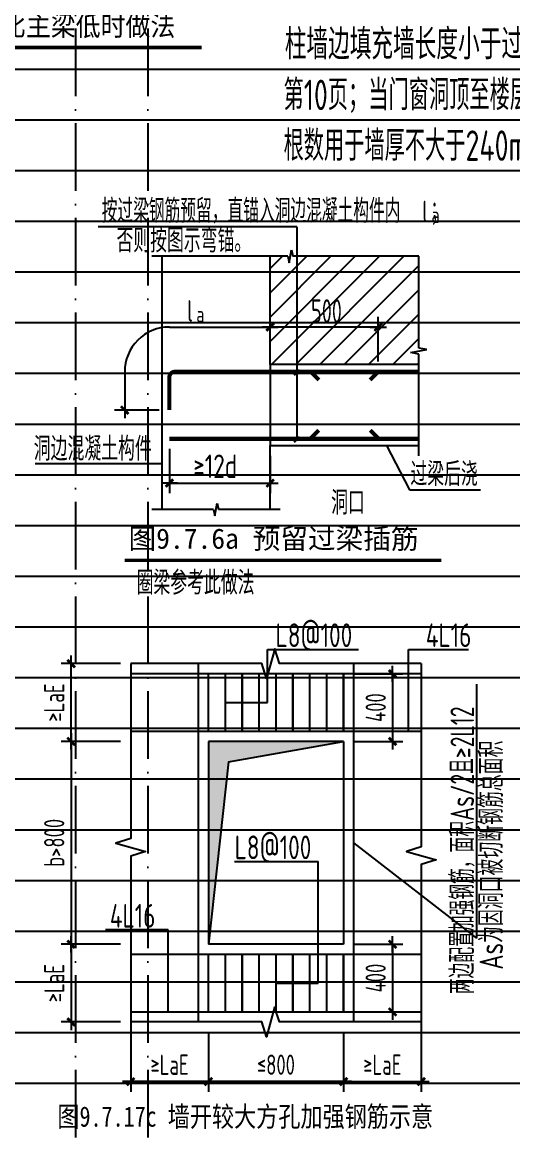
# Model space of a CAD drawing. Extents: x -668857 to 154266, y -275694 to 291306.
# Drawn here: x -532463 to -525200, y 176078 to 192476 of the extents above; entities that cross this region are included whole.
import ezdxf

# ---------------------------------------------------------------- set-up
doc = ezdxf.new("R2010")
doc.units = 0
doc.header["$LTSCALE"] = 1000
doc.linetypes.add('D1', pattern=[14, 10, -2, 0, -2])
doc.linetypes.add('H3普通虚线', pattern=[4.2, 3, -1.2])
doc.layers.get('0').update_dxf_attribs({"linetype": 'CONTINUOUS'})
doc.layers.get('DEFPOINTS').update_dxf_attribs({"linetype": 'CONTINUOUS'})
doc.layers.add('S-1-TEXT', color=7, linetype='CONTINUOUS', lineweight=18)
for name, color, linetype in [('S-DETL-DIM', 151, 'CONTINUOUS'), ('S-DETL-HATCH', 253, 'CONTINUOUS'), ('S-DETL-LINE1', 2, 'CONTINUOUS'), ('S-DETL-LINE2', 2, 'H3普通虚线'), ('S-DETL-RBAR', 1, 'CONTINUOUS'), ('S-DETL-TEXT', 7, 'CONTINUOUS')]:
    doc.layers.add(name, color=color, linetype=linetype)
doc.styles.add('TS', font='tssdeng.shx', dxfattribs={"width": 0.7, "bigfont": 'tssdchn.shx'})
doc.styles.add('华文行楷', font='tssdeng.shx', dxfattribs={"width": 0.75, "height": 350, "bigfont": 'hztxt.shx'})
doc.styles.add('黑体', font='simhei.ttf')
doc.dimstyles.new('DIM25', dxfattribs={"dimtxt": 300, "dimasz": 0.8, "dimexe": 150, "dimexo": 150, "dimgap": 100, "dimtad": 1, "dimdec": 0, "dimlfac": 0.25, "dimrnd": 1, "dimzin": 0, "dimdsep": 46, "dimtxsty": 'TS', "dimblk": '_DIMX', "dimcen": 0, "dimclrd": 256, "dimclre": 256, "dimclrt": 43, "dimadec": 1, "dimazin": 0, "dimtfac": 1, "dimtdec": 0, "dimtix": 1, "dimtmove": 2, "dimatfit": 3, "dimldrblk": 'ARCHTICK', "dimfxl": 0, "dimtolj": 1, "dimtzin": 1, "dimarcsym": 0})

# ---------------------------------------------------------------- blocks, each defined once
blk = doc.blocks.new('_DIMX')
blk.add_line((-150, 0), (150, 0))
at = {"const_width": 50}
blk.add_lwpolyline([(-70, -70), (70, 70)], dxfattribs=at)
blk = doc.blocks.new('*D1180')
at = {"layer": 'DEFPOINTS', "color": 0}
for p in [(-529706.125754434, 177687.6607227428), (-527706.125754434, 177687.6607227433), (-529706.125754434, 176806.0698442669)]:
    blk.add_point(p, dxfattribs=at)
at = {"layer": 'S-DETL-DIM', "lineweight": -2}
for p, q in [((-529706.125754434, 177537.6607227428), (-529706.125754434, 176656.0698442669)), ((-527706.125754434, 177537.6607227433), (-527706.125754434, 176656.0698442669)), ((-527706.9257544341, 176806.0698442669), (-529705.325754434, 176806.0698442669))]:
    blk.add_line(p, q, dxfattribs=at)
at = {"layer": 'S-DETL-DIM', "lineweight": -2, "xscale": 0.8, "yscale": 0.8, "zscale": 0.8, "rotation": 180}
blk.add_blockref('_DIMX', (-529706.125754434, 176806.0698442669), dxfattribs=at)
at = {"layer": 'S-DETL-DIM', "lineweight": -2, "xscale": 0.8, "yscale": 0.8, "zscale": 0.8}
blk.add_blockref('_DIMX', (-527706.125754434, 176806.0698442669), dxfattribs=at)
at = {"layer": 'S-DETL-DIM', "color": 43, "insert": (-528706.125754434, 177056.0698442669), "char_height": 300, "attachment_point": 5, "style": 'TS'}
blk.add_mtext('\\A1;≤800', dxfattribs=at)
blk = doc.blocks.new('_ArchTick')
at = {"color": 0, "linetype": 'ByBlock', "const_width": 0.15}
blk.add_lwpolyline([(-0.5, -0.5), (0.5, 0.5)], dxfattribs=at)
blk = doc.blocks.new('*D1181')
at = {"layer": 'DEFPOINTS', "color": 0}
for p in [(-530856.125754434, 177687.6607227419), (-529706.125754434, 177687.6607227428), (-530856.125754434, 176806.0698442664)]:
    blk.add_point(p, dxfattribs=at)
at = {"layer": 'S-DETL-DIM', "lineweight": -2}
for p, q in [((-530856.125754434, 177537.6607227419), (-530856.125754434, 176656.0698442664)), ((-529706.125754434, 177537.6607227428), (-529706.125754434, 176656.0698442664)), ((-529706.9257544341, 176806.0698442664), (-530855.325754434, 176806.0698442664))]:
    blk.add_line(p, q, dxfattribs=at)
at = {"layer": 'S-DETL-DIM', "lineweight": -2, "xscale": 0.8, "yscale": 0.8, "zscale": 0.8, "rotation": 180}
blk.add_blockref('_DIMX', (-530856.125754434, 176806.0698442664), dxfattribs=at)
at = {"layer": 'S-DETL-DIM', "lineweight": -2, "xscale": 0.8, "yscale": 0.8, "zscale": 0.8}
blk.add_blockref('_DIMX', (-529706.125754434, 176806.0698442664), dxfattribs=at)
at = {"layer": 'S-DETL-DIM', "color": 43, "insert": (-530281.125754434, 177056.0698442664), "char_height": 300, "attachment_point": 5, "style": 'TS'}
blk.add_mtext('\\A1;≥LaE', dxfattribs=at)
blk = doc.blocks.new('*D1182')
at = {"layer": 'DEFPOINTS', "color": 0}
for p in [(-527706.125754434, 177687.6607227428), (-526556.125754434, 177687.6607227419), (-526556.125754434, 176806.0698442664)]:
    blk.add_point(p, dxfattribs=at)
at = {"layer": 'S-DETL-DIM', "lineweight": -2}
for p, q in [((-527706.125754434, 177537.6607227428), (-527706.125754434, 176656.0698442664)), ((-526556.125754434, 177537.6607227419), (-526556.125754434, 176656.0698442664)), ((-527705.325754434, 176806.0698442664), (-526556.9257544341, 176806.0698442664))]:
    blk.add_line(p, q, dxfattribs=at)
at = {"layer": 'S-DETL-DIM', "lineweight": -2, "xscale": 0.8, "yscale": 0.8, "zscale": 0.8, "rotation": 180}
blk.add_blockref('_DIMX', (-527706.125754434, 176806.0698442664), dxfattribs=at)
at = {"layer": 'S-DETL-DIM', "lineweight": -2, "xscale": 0.8, "yscale": 0.8, "zscale": 0.8}
blk.add_blockref('_DIMX', (-526556.125754434, 176806.0698442664), dxfattribs=at)
at = {"layer": 'S-DETL-DIM', "color": 43, "insert": (-527131.125754434, 177056.0698442664), "char_height": 300, "attachment_point": 5, "style": 'TS'}
blk.add_mtext('\\A1;≥LaE', dxfattribs=at)
blk = doc.blocks.new('*D1183')
at = {"layer": 'DEFPOINTS', "color": 0}
for p in [(-530856.125754434, 178837.6607227433), (-531737.7166329095, 177687.6607227442), (-530856.125754434, 177687.6607227442)]:
    blk.add_point(p, dxfattribs=at)
at = {"layer": 'S-DETL-DIM', "lineweight": -2}
for p, q in [((-531006.125754434, 178837.6607227433), (-531887.7166329095, 178837.6607227433)), ((-531737.7166329095, 178836.8607227433), (-531737.7166329095, 177688.4607227442)), ((-531006.125754434, 177687.6607227442), (-531887.7166329095, 177687.6607227442))]:
    blk.add_line(p, q, dxfattribs=at)
at = {"layer": 'S-DETL-DIM', "lineweight": -2, "xscale": 0.8, "yscale": 0.8, "zscale": 0.8}
for p, rotation in [((-531737.7166329095, 178837.6607227433), 90), ((-531737.7166329095, 177687.6607227442), 270)]:
    blk.add_blockref('_DIMX', p, dxfattribs=dict(at, rotation=rotation))
at = {"layer": 'S-DETL-DIM', "color": 43, "insert": (-531987.7166329095, 178262.6607227436), "char_height": 300, "attachment_point": 5, "rotation": 90, "style": 'TS'}
blk.add_mtext('\\A1;≥LaE', dxfattribs=at)
blk = doc.blocks.new('*D1184')
at = {"layer": 'DEFPOINTS', "color": 0}
for p in [(-531737.7166329095, 182987.6607227423), (-530856.125754434, 182987.6607227423), (-530856.125754434, 181837.6607227433)]:
    blk.add_point(p, dxfattribs=at)
at = {"layer": 'S-DETL-DIM', "lineweight": -2}
for p, q in [((-531006.125754434, 182987.6607227423), (-531887.7166329095, 182987.6607227423)), ((-531737.7166329095, 181838.4607227432), (-531737.7166329095, 182986.8607227423)), ((-531006.125754434, 181837.6607227433), (-531887.7166329095, 181837.6607227433))]:
    blk.add_line(p, q, dxfattribs=at)
at = {"layer": 'S-DETL-DIM', "lineweight": -2, "xscale": 0.8, "yscale": 0.8, "zscale": 0.8}
for p, rotation in [((-531737.7166329095, 182987.6607227423), 90), ((-531737.7166329095, 181837.6607227433), 270)]:
    blk.add_blockref('_DIMX', p, dxfattribs=dict(at, rotation=rotation))
at = {"layer": 'S-DETL-DIM', "color": 43, "insert": (-531987.7166329095, 182412.6607227427), "char_height": 300, "attachment_point": 5, "rotation": 90, "style": 'TS'}
blk.add_mtext('\\A1;≥LaE', dxfattribs=at)
blk = doc.blocks.new('*D1185')
at = {"layer": 'DEFPOINTS', "color": 0}
for p in [(-530856.125754434, 181837.6607227433), (-531737.7166329095, 178837.6607227433), (-530856.125754434, 178837.6607227433)]:
    blk.add_point(p, dxfattribs=at)
at = {"layer": 'S-DETL-DIM', "lineweight": -2}
for p, q in [((-531006.125754434, 181837.6607227433), (-531887.7166329095, 181837.6607227433)), ((-531737.7166329095, 181836.8607227433), (-531737.7166329095, 178838.4607227432)), ((-531006.125754434, 178837.6607227433), (-531887.7166329095, 178837.6607227433))]:
    blk.add_line(p, q, dxfattribs=at)
at = {"layer": 'S-DETL-DIM', "lineweight": -2, "xscale": 0.8, "yscale": 0.8, "zscale": 0.8}
for p, rotation in [((-531737.7166329095, 181837.6607227433), 90), ((-531737.7166329095, 178837.6607227433), 270)]:
    blk.add_blockref('_DIMX', p, dxfattribs=dict(at, rotation=rotation))
at = {"layer": 'S-DETL-DIM', "color": 43, "insert": (-531987.7166329095, 180337.6607227432), "char_height": 300, "attachment_point": 5, "rotation": 90, "style": 'TS'}
blk.add_mtext('\\A1;b>800', dxfattribs=at)
blk = doc.blocks.new('*D1186')
at = {"layer": 'DEFPOINTS', "color": 0}
for p in [(-527706.125754434, 182837.6607227433), (-527706.125754434, 181837.6607227433), (-526979.626731913, 181837.6607227433)]:
    blk.add_point(p, dxfattribs=at)
at = {"layer": 'S-DETL-DIM', "lineweight": -2}
for p, q in [((-527556.125754434, 182837.6607227433), (-526829.626731913, 182837.6607227433)), ((-526979.626731913, 182836.8607227433), (-526979.626731913, 181838.4607227432)), ((-527556.125754434, 181837.6607227433), (-526829.626731913, 181837.6607227433))]:
    blk.add_line(p, q, dxfattribs=at)
at = {"layer": 'S-DETL-DIM', "lineweight": -2, "xscale": 0.8, "yscale": 0.8, "zscale": 0.8}
for p, rotation in [((-526979.626731913, 182837.6607227433), 90), ((-526979.626731913, 181837.6607227433), 270)]:
    blk.add_blockref('_DIMX', p, dxfattribs=dict(at, rotation=rotation))
at = {"layer": 'S-DETL-DIM', "color": 43, "insert": (-527229.626731913, 182337.6607227432), "char_height": 300, "attachment_point": 5, "rotation": 90, "style": 'TS'}
blk.add_mtext('\\A1;400', dxfattribs=at)
blk = doc.blocks.new('*D1187')
at = {"layer": 'DEFPOINTS', "color": 0}
for p in [(-527706.125754434, 178837.6607227433), (-527706.125754434, 177837.6607227433), (-526979.626731913, 177837.6607227433)]:
    blk.add_point(p, dxfattribs=at)
at = {"layer": 'S-DETL-DIM', "lineweight": -2}
for p, q in [((-527556.125754434, 178837.6607227433), (-526829.626731913, 178837.6607227433)), ((-526979.626731913, 178836.8607227433), (-526979.626731913, 177838.4607227432)), ((-527556.125754434, 177837.6607227433), (-526829.626731913, 177837.6607227433))]:
    blk.add_line(p, q, dxfattribs=at)
at = {"layer": 'S-DETL-DIM', "lineweight": -2, "xscale": 0.8, "yscale": 0.8, "zscale": 0.8}
for p, rotation in [((-526979.626731913, 178837.6607227433), 90), ((-526979.626731913, 177837.6607227433), 270)]:
    blk.add_blockref('_DIMX', p, dxfattribs=dict(at, rotation=rotation))
at = {"layer": 'S-DETL-DIM', "color": 43, "insert": (-527229.626731913, 178337.6607227432), "char_height": 300, "attachment_point": 5, "rotation": 90, "style": 'TS'}
blk.add_mtext('\\A1;400', dxfattribs=at)
blk = doc.blocks.new('*D1200')
at = {"layer": 'DEFPOINTS', "color": 0}
for p in [(-530283.7720206551, 186312.7064374266), (-528791.7720205508, 186212.7064374262), (-528791.7720205508, 185658.316041105)]:
    blk.add_point(p, dxfattribs=at)
at = {"layer": 'S-DETL-DIM', "lineweight": -2}
for p, q in [((-530283.7720206551, 186162.7064374266), (-530283.7720206551, 185508.316041105)), ((-528791.7720205508, 186062.7064374262), (-528791.7720205508, 185508.316041105)), ((-530282.972020655, 185658.316041105), (-528792.5720205508, 185658.316041105))]:
    blk.add_line(p, q, dxfattribs=at)
at = {"layer": 'S-DETL-DIM', "lineweight": -2, "xscale": 0.8, "yscale": 0.8, "zscale": 0.8, "rotation": 180}
blk.add_blockref('_DIMX', (-530283.7720206551, 185658.316041105), dxfattribs=at)
at = {"layer": 'S-DETL-DIM', "lineweight": -2, "xscale": 0.8, "yscale": 0.8, "zscale": 0.8}
blk.add_blockref('_DIMX', (-528791.7720205508, 185658.316041105), dxfattribs=at)
blk = doc.blocks.new('*D1201')
at = {"layer": 'DEFPOINTS', "color": 0}
for p in [(-528791.7720209671, 187966.3522481592), (-528791.7720209671, 187412.7064373805), (-527191.7720209671, 187304.7774397191)]:
    blk.add_point(p, dxfattribs=at)
at = {"layer": 'S-DETL-DIM', "lineweight": -2}
for p, q in [((-528791.7720209671, 187562.7064373805), (-528791.7720209671, 188116.3522481592)), ((-527191.7720209671, 187454.7774397191), (-527191.7720209671, 188116.3522481592)), ((-527192.5720209671, 187966.3522481592), (-528790.972020967, 187966.3522481592))]:
    blk.add_line(p, q, dxfattribs=at)
at = {"layer": 'S-DETL-DIM', "lineweight": -2, "xscale": 0.8, "yscale": 0.8, "zscale": 0.8, "rotation": 180}
blk.add_blockref('_DIMX', (-528791.7720209671, 187966.3522481592), dxfattribs=at)
at = {"layer": 'S-DETL-DIM', "lineweight": -2, "xscale": 0.8, "yscale": 0.8, "zscale": 0.8}
blk.add_blockref('_DIMX', (-527191.7720209671, 187966.3522481592), dxfattribs=at)

msp = doc.modelspace()

# ---------------------------------------------------------------- hatches: boundary and pattern name
at = {"layer": 'S-DETL-HATCH'}
h = msp.add_hatch(dxfattribs=at)
h.set_pattern_fill('ANSI31', color=256, scale=80, style=0)
h.set_pattern_definition([(45, (-1733102.363855074, 339102.3061988819), (-179.605122421383, 179.6051224213831), [])])
h.paths.add_polyline_path([(-528397.7720207385, 189012.7064373805), (-528397.7720207385, 187412.7064374951), (-526591.7720207594, 187412.7064380199), (-526591.772020759, 187566.3192373579), (-526708.7313285841, 187591.7279834556), (-526474.8127129333, 187633.6848919275), (-526591.7720207585, 187655.599908282), (-526591.7720207585, 189012.7064373805)])
h.paths.add_polyline_path([(-528791.7720209671, 187412.7064373805), (-528397.7720207385, 187412.7064374951), (-528397.7720207385, 189012.7064373805), (-528457.1827261791, 189012.7064373805), (-528474.854995367, 189107.0224232115), (-528508.689046359, 188918.3904515505), (-528529.1786592122, 189012.7064373805), (-528791.7720209671, 189012.7064373805)])
h.paths.add_polyline_path([(-528256.2597552588, 187983.4019002519), (-527642.4136014128, 187983.4019002519), (-527642.4136014128, 188407.4403617904), (-528256.2597552588, 188407.4403617904)], flags=24)
msp.add_hatch(color=256, dxfattribs=at).paths.add_polyline_path([(-527706.125754434, 181837.6607227433), (-529706.125754434, 181837.6607227433), (-529706.125754434, 178837.6607227474), (-529406.125754434, 181537.6607227433)])

# ---------------------------------------------------------------- linework, layer by layer
at = {"layer": 'DEFPOINTS', "color": 252, "linetype": 'D1', "ltscale": 0.1}
for p, q in [((-531672.7140519199, 221782.2848685551), (-531672.7140519199, 167782.2848685551)), ((-530600.7140519199, 221782.2848685551), (-530600.7140519199, 167782.2848685551))]:
    msp.add_line(p, q, dxfattribs=at)
at = {"layer": 'DEFPOINTS', "color": 252}
for p, q in [((-549944.7140519189, 191782.2848685551), (-476384.7140519192, 191782.2848685551)), ((-549944.7140519189, 191032.2848685551), (-476384.7140519192, 191032.2848685551)), ((-549944.7140519189, 190282.2848685551), (-476384.7140519192, 190282.2848685551)), ((-549944.7140519189, 189532.2848685551), (-476384.7140519193, 189532.2848685551)), ((-549944.7140519189, 188782.2848685551), (-476384.7140519193, 188782.2848685551)), ((-549944.7140519189, 188032.2848685551), (-476384.7140519193, 188032.2848685551)), ((-549944.7140519189, 187282.2848685551), (-476384.7140519193, 187282.2848685551)), ((-549944.7140519189, 186532.2848685551), (-476384.7140519193, 186532.2848685551)), ((-549944.7140519189, 185782.2848685551), (-476384.7140519193, 185782.2848685551)), ((-549944.7140519189, 185032.2848685551), (-476384.7140519193, 185032.2848685551)), ((-549944.7140519189, 184282.2848685551), (-476384.7140519193, 184282.2848685551)), ((-549944.7140519189, 183532.2848685551), (-476384.7140519193, 183532.2848685551)), ((-549944.7140519189, 182782.2848685551), (-476384.7140519193, 182782.2848685551)), ((-549944.7140519189, 182032.2848685551), (-476384.7140519193, 182032.2848685551)), ((-549944.7140519189, 181282.2848685551), (-476384.7140519193, 181282.2848685551)), ((-549944.7140519189, 180532.2848685551), (-476384.7140519193, 180532.2848685551)), ((-549944.7140519189, 179782.2848685551), (-476384.7140519193, 179782.2848685551)), ((-549944.7140519189, 179032.2848685551), (-476384.7140519193, 179032.2848685551)), ((-549944.7140519189, 178282.2848685551), (-476384.7140519193, 178282.2848685551)), ((-549944.7140519189, 177532.2848685551), (-476384.7140519193, 177532.2848685551)), ((-549944.7140519189, 176782.2848685551), (-476384.7140519193, 176782.2848685551))]:
    msp.add_line(p, q, dxfattribs=at)
at = {"layer": 'S-DETL-DIM'}
for p, q in [((-528508.689046359, 188918.39045155), (-528474.854995367, 189107.022423211)), ((-528474.854995367, 189107.022423211), (-528457.1827261791, 189012.7064373815)), ((-528529.1786592122, 189012.7064373805), (-530541.7720209671, 189012.7064373805)), ((-528529.1786592122, 189012.706437381), (-528508.689046359, 188918.39045155)), ((-526591.7720207585, 189012.7064373805), (-528457.1827261791, 189012.7064373805)), ((-526591.7720207585, 187655.599908282), (-526591.7720207585, 189012.7064373805)), ((-528791.7720209671, 187562.7064373805), (-528791.7720209671, 188116.3522481592)), ((-530282.9720207182, 187966.3522481592), (-528792.5720209674, 187966.3522481592)), ((-526708.7313285841, 187591.7279834556), (-526474.8127129333, 187633.6848919275)), ((-526591.772020759, 187566.3192373579), (-526708.7313285841, 187591.7279834556)), ((-526474.8127129333, 187633.6848919275), (-526591.772020759, 187655.599908282)), ((-526591.7720207594, 186062.7064378452), (-526591.772020759, 187566.3192373579)), ((-530944.8901580813, 187303.9774396783), (-530944.8901580813, 186738.5064368281)), ((-530433.7720207184, 186737.7064368282), (-531094.8901580813, 186737.7064368282)), ((-529608.689046047, 185175.0286350856), (-529574.854995055, 185363.6606067461)), ((-529574.854995055, 185363.6606067461), (-529557.1827258671, 185269.3446209165)), ((-529629.1786589002, 185269.3446209156), (-530541.7720205508, 185269.3446209156)), ((-529629.1786589002, 185269.3446209161), (-529608.689046047, 185175.0286350856)), ((-528641.7720205508, 185269.3446209156), (-529557.1827258667, 185269.3446209156))]:
    msp.add_line(p, q, dxfattribs=at)
for points in [[(-526556.1257544336, 182987.6607227423), (-528655.1199027746, 182987.6607227423), (-528725.1199027746, 183207.6607227423), (-528845.1199027746, 182767.6607227423), (-528915.1199027746, 182987.6607227423), (-530856.125754434, 182987.6607227423)], [(-530856.125754434, 182987.6607227423), (-530856.125754434, 180401.0939349052), (-531076.125754434, 180331.0939349052), (-530636.125754434, 180211.0939349052), (-530856.125754434, 180141.0939349052), (-530856.125754434, 177537.6607227419)], [(-526556.1257544336, 182987.6607227423), (-526556.125754434, 180277.383339982), (-526776.125754434, 180207.383339982), (-526336.125754434, 180087.383339982), (-526556.125754434, 180017.383339982), (-526556.125754434, 177537.6607227419)], [(-526556.125754434, 177687.6607227442), (-528655.8026515016, 177687.6607227442), (-528725.8026515016, 177907.6607227442), (-528845.8026515016, 177467.6607227442), (-528915.8026515016, 177687.6607227442), (-530856.125754434, 177687.6607227442)]]:
    msp.add_lwpolyline(points, dxfattribs=at)
msp.add_arc((-530282.9720207182, 187304.7774396758), 661.5748084836232, 90, 180.0692841218018, dxfattribs=at)
at = {"layer": 'S-DETL-HATCH', "linetype": 'ByBlock'}
for q in [(-527706.125754434, 181837.6607227433), (-529706.125754434, 178837.6607227433)]:
    msp.add_line((-529406.125754434, 181537.6607227433), q, dxfattribs=at)
at = {"layer": 'S-DETL-LINE1'}
for p, q in [((-530391.7720205508, 185269.3446209156), (-530391.7720209671, 189012.7064373805)), ((-528791.7720209671, 187412.7064373805), (-528791.7720209671, 189012.7064373805)), ((-526591.7720207585, 187412.7064380199), (-528791.7720209671, 187412.7064373805)), ((-528791.7720205508, 185269.3446209156), (-528791.7720209671, 186212.7064374262)), ((-528791.7720205508, 186212.7064374262), (-526591.7720207585, 186212.7064380026)), ((-527706.125754434, 181837.6607227433), (-529706.125754434, 181837.6607227433)), ((-529706.125754434, 181837.6607227433), (-529706.125754434, 178837.6607227433)), ((-527706.125754434, 181837.6607227433), (-527706.125754434, 178837.6607227433)), ((-527706.125754434, 178837.6607227433), (-529706.125754434, 178837.6607227433))]:
    msp.add_line(p, q, dxfattribs=at)
at = {"layer": 'S-DETL-LINE2', "linetype": 'H3普通虚线'}
msp.add_line((-528791.7720209671, 187412.7064373805), (-528791.7720209671, 186212.7064374262), dxfattribs=at)
at = {"layer": 'S-DETL-RBAR', "color": 1, "const_width": 60}
msp.add_lwpolyline([(-530283.772020718, 187224.7776234187, -0.4142128896689783), (-530203.7720207184, 187304.7774396781), (-526591.7720207585, 187304.7774397833)], format="xyb", dxfattribs=at)
for points in [[(-528191.7720209671, 187304.7774397191), (-528071.7720210141, 187184.777439673)], [(-527191.7720209671, 187304.7774397191), (-527311.7720209205, 187184.777439673)], [(-530283.7720207184, 187224.7774396776), (-530283.7720207184, 186737.7064368282)], [(-528191.7720209671, 186320.6354350876), (-528071.7720210141, 186440.6354351342)], [(-527191.7720209671, 186320.6354350876), (-527311.7720209205, 186440.6354351342)], [(-526591.7720207585, 186312.7064374266), (-530283.7720206551, 186312.7064374266)]]:
    msp.add_lwpolyline(points, dxfattribs=at)
at = {"layer": 'S-DETL-RBAR', "const_width": 30}
for points in [[(-529856.125754434, 177687.6607227428), (-529856.125754434, 182987.6607227428), (-529856.125754434, 182987.6607227428)], [(-527556.125754434, 177687.6607227428), (-527556.125754434, 182987.6607227428), (-527556.125754434, 182987.6607227428)], [(-526556.125754434, 182837.6607227433), (-530856.125754434, 182837.6607227428), (-530856.125754434, 182837.6607227428)], [(-529706.125754434, 182837.6607227428), (-529706.125754434, 181987.6607227428)], [(-529456.125754434, 182837.6607227428), (-529456.125754434, 181987.6607227428)], [(-529206.125754434, 182837.6607227428), (-529206.125754434, 181987.6607227428)], [(-528956.125754434, 182837.6607227428), (-528956.125754434, 181987.6607227428)], [(-528706.125754434, 182837.6607227428), (-528706.125754434, 181987.6607227428)], [(-528456.125754434, 182837.6607227428), (-528456.125754434, 181987.6607227428)], [(-528206.125754434, 182837.6607227428), (-528206.125754434, 181987.6607227428)], [(-527956.125754434, 182837.6607227428), (-527956.125754434, 181987.6607227428)], [(-527706.125754434, 182837.6607227428), (-527706.125754434, 181987.6607227428)], [(-526556.125754434, 181987.6607227433), (-530856.125754434, 181987.6607227428), (-530856.125754434, 181987.6607227428)], [(-526556.125754434, 178687.6607227437), (-530856.125754434, 178687.6607227437), (-530856.125754434, 178687.6607227437)], [(-529706.125754434, 178687.6607227437), (-529706.125754434, 177837.6607227437)], [(-529456.125754434, 178687.6607227437), (-529456.125754434, 177837.6607227437)], [(-529206.125754434, 178687.6607227437), (-529206.125754434, 177837.6607227437)], [(-528956.125754434, 178687.6607227437), (-528956.125754434, 177837.6607227437)], [(-528706.125754434, 178687.6607227437), (-528706.125754434, 177837.6607227437)], [(-528456.125754434, 178687.6607227437), (-528456.125754434, 177837.6607227437)], [(-528206.125754434, 178687.6607227437), (-528206.125754434, 177837.6607227437)], [(-527956.125754434, 178687.6607227437), (-527956.125754434, 177837.6607227437)], [(-527706.125754434, 178687.6607227437), (-527706.125754434, 177837.6607227437)], [(-526556.125754434, 177837.6607227437), (-530856.125754434, 177837.6607227437), (-530856.125754434, 177837.6607227437)]]:
    msp.add_lwpolyline(points, dxfattribs=at)
at = {"layer": 'S-DETL-TEXT'}
for p, q in [((-528397.7720207385, 189446.6275686841), (-531339.7239594668, 189446.6275686841)), ((-528397.7720207385, 189446.6275686841), (-528397.7720207385, 186302.8906611525)), ((-527068.7929706004, 186212.7064377912), (-526730.0563742871, 185559.1256593498)), ((-532272.2578731779, 185948.8877170547), (-530391.7720206304, 185948.8877170547)), ((-526730.0563742871, 185559.1256593498), (-525680.5541067895, 185559.1256593498))]:
    msp.add_line(p, q, dxfattribs=at)
at = {"layer": 'S-DETL-TEXT', "color": 0}
for p, q in [((-528831.125754434, 183198.5973532656), (-527486.5582843603, 183198.5973532656)), ((-528831.1257544303, 182412.6607227428), (-528831.125754434, 183198.5973532656)), ((-526743.2252863006, 183198.5973532656), (-525855.4264395827, 183198.5973532656)), ((-526743.2252863006, 181987.6607227433), (-526743.2252863006, 183198.5973532656)), ((-525738.6533359712, 182684.7690818598), (-525738.6533359712, 178926.3011519141)), ((-529456.125754434, 182412.6607227428), (-528831.1257544303, 182412.6607227428)), ((-527556.125754434, 180337.6607227428), (-525738.6533359712, 178926.3011519141)), ((-529317.8326623462, 180061.91009741), (-528081.125754434, 180061.91009741)), ((-528081.1257544303, 178262.6607227437), (-528081.125754434, 180061.91009741)), ((-530300.7180837583, 179048.5973532661), (-531230.1194323123, 179048.5973532661)), ((-530300.7180837583, 177837.6607227437), (-530300.7180837583, 179048.5973532661)), ((-528706.125754434, 178262.6607227437), (-528081.1257544303, 178262.6607227437))]:
    msp.add_line(p, q, dxfattribs=at)
at = {"layer": 'S-DETL-TEXT'}
for points, const_width in [([(-535401.8521839444, 192101.3691980406), (-529806.8912010671, 192101.3691980406)], 50), ([(-528357.7720207385, 187334.9616634245), (-528437.7720207385, 187254.9616634245)], 32), ([(-528357.7720207385, 186342.8906611525), (-528437.7720207385, 186262.8906611525)], 32), ([(-530943.4669361169, 184515.8004161888), (-526257.0262581509, 184515.8004161888)], 50)]:
    msp.add_lwpolyline(points, dxfattribs=dict(at, const_width=const_width))

# ---------------------------------------------------------------- block references
at = {"layer": 'S-DETL-DIM', "xscale": 0.8000000000465661, "yscale": 0.8000000000465661, "zscale": 0.8000000000465661}
msp.add_blockref('_DIMX', (-528791.7720209671, 187966.3522481592), dxfattribs=at)
at = {"layer": 'S-DETL-DIM', "xscale": 0.8000000000465661, "yscale": 0.8000000000465661, "zscale": 0.7999999999883585, "rotation": 270}
msp.add_blockref('_DIMX', (-530944.8901580813, 186737.7064368282), dxfattribs=at)

# ---------------------------------------------------------------- texts
at = {"layer": 'S-1-TEXT', "style": 'TS'}
for s, width, p in [('   柱墙边填充墙长度小于过梁支承长度时，应在柱墙内预留过梁纵筋，详见图集12G614-1', 0.75, (-529190.6389106921, 191924.714372444)), ('   第10页；当门窗洞顶至楼层梁底距离过小而无法另设过梁时，过梁可与楼层梁整浇。图10.6中底筋', 0.7, (-529167.2647460512, 191174.714372444)), ('   根数用于墙厚不大于240mm的情况；当墙厚大于240mm但小于370mm时底筋根数为3根。', 0.7, (-529167.2647460516, 190424.714372444))]:
    msp.add_text(s, height=450, dxfattribs=dict(at, width=width)).set_placement(p)
at = {"layer": 'S-DETL-DIM'}
for s, height, style, width, p in [('l', 320, '华文行楷', 0.75, (-530023.3450320539, 188045.8326189811)), ('500', 350, 'TS', 0.65, (-528185.5866783358, 188027.1519002519)), ('a', 240, 'TS', 0.75, (-529884.9821331793, 188035.7536132582)), ('≥12d', 350, 'TS', 0.75, (-529929.9053684397, 185731.8833544278))]:
    msp.add_text(s, height=height, dxfattribs=dict(at, style=style, width=width)).set_placement(p)
at = {"layer": 'S-DETL-TEXT'}
for s, height, style, width, p in [('图9.6.10b 次梁比主梁低时做法', 300, '黑体', 0.9, (-535348.8730667009, 192272.5383257582)), ('按过梁钢筋预留，直锚入洞边混凝土构件内   ；', 350, 'TS', 0.7, (-531285.7075782799, 189508.6391117866)), ('l', 320, '华文行楷', 0.75, (-526542.7966581922, 189515.5385892452)), ('a', 240, 'TS', 0.75, (-526404.4337593172, 189505.4595835223)), ('否则按图示弯锚。', 350, 'TS', 0.75, (-531066.74945189, 189069.8975481009)), ('洞边混凝土构件', 350, 'TS', 0.75, (-532290.4009829218, 185990.1940656374)), ('过梁后浇', 350, 'TS', 0.75, (-526716.1718376655, 185615.8383908207)), ('洞口', 350, 'TS', 0.75, (-527889.1386131517, 185193.6707114354)), ('圈梁参考此做法', 350, 'TS', 0.75, (-530768.603009777, 184008.2292934856)), ('L8@100', 350, 'TS', 0.75, (-528711.7509043211, 183232.6570981019)), ('4L16', 350, 'TS', 0.75, (-526487.8375353472, 183232.6570981019)), ('L8@100', 350, 'TS', 0.75, (-529317.3087711282, 180095.9698422467)), ('4L16', 350, 'TS', 0.75, (-531164.5127111719, 179082.6570981024)), ('图9.7.17c 墙开较大方孔加强钢筋示意', 300, '黑体', 0.8, (-531941.288193988, 176139.7079855166))]:
    msp.add_text(s, height=height, dxfattribs=dict(at, style=style, width=width)).set_placement(p)
at = {"layer": 'S-DETL-TEXT', "style": '黑体'}
msp.add_text('图9.7.6a 预留过梁插筋', height=300, dxfattribs=at).set_placement((-530888.3688955017, 184686.9695439064))
at = {"layer": 'S-DETL-TEXT', "style": 'TS'}
for s, width, p in [('两边配置加强钢筋，面积As/2且≥2L12', 0.7, (-525772.7130808075, 178100.426518904)), ('As为因洞口被切断钢筋总面积', 0.75, (-525343.6045242854, 178461.1016807351))]:
    msp.add_text(s, height=350, rotation=90, dxfattribs=dict(at, width=width)).set_placement(p)

# ---------------------------------------------------------------- dimensions: what is measured, and where the dimension line sits
at = {"layer": 'S-DETL-DIM'}
for base, p1, p2, text, picture, middle in [((-528791.7720209671, 187966.3522481592), (-527191.7720209671, 187304.7774397191), (-528791.7720209671, 187412.7064373805), ' ', '*D1201', (-527991.7720209671, 187966.3522481592)), ((-528791.7720205508, 185658.316041105), (-530283.7720206551, 186312.7064374266), (-528791.7720205508, 186212.7064374262), ' ', '*D1200', (-529537.772020603, 185658.316041105)), ((-530856.125754434, 176806.0698442664), (-529706.125754434, 177687.6607227428), (-530856.125754434, 177687.6607227419), '≥LaE', '*D1181', (-530281.125754434, 177056.0698442664)), ((-529706.125754434, 176806.0698442669), (-527706.125754434, 177687.6607227433), (-529706.125754434, 177687.6607227428), '≤800', '*D1180', (-528706.125754434, 177056.0698442669))]:
    dim = msp.add_linear_dim(base=base, p1=p1, p2=p2, text=text, dimstyle='DIM25', dxfattribs=at)
    dim.commit()
    dim.dimension.update_dxf_attribs({"geometry": picture, "text_midpoint": middle})
for base, p1, p2, angle, text, picture, middle in [((-531737.7166329095, 182987.6607227423), (-530856.125754434, 181837.6607227433), (-530856.125754434, 182987.6607227423), 270, '≥LaE', '*D1184', (-531987.7166329095, 182412.6607227427)), ((-526979.626731913, 181837.6607227433), (-527706.125754434, 182837.6607227433), (-527706.125754434, 181837.6607227433), 90, '400', '*D1186', (-527229.626731913, 182337.6607227432)), ((-531737.7166329095, 178837.6607227433), (-530856.125754434, 181837.6607227433), (-530856.125754434, 178837.6607227433), 90, 'b>800', '*D1185', (-531987.7166329095, 180337.6607227432)), ((-531737.7166329095, 177687.6607227442), (-530856.125754434, 178837.6607227433), (-530856.125754434, 177687.6607227442), 90, '≥LaE', '*D1183', (-531987.7166329095, 178262.6607227436)), ((-526979.626731913, 177837.6607227433), (-527706.125754434, 178837.6607227433), (-527706.125754434, 177837.6607227433), 90, '400', '*D1187', (-527229.626731913, 178337.6607227432)), ((-526556.125754434, 176806.0698442664), (-527706.125754434, 177687.6607227428), (-526556.125754434, 177687.6607227419), 180, '≥LaE', '*D1182', (-527131.125754434, 177056.0698442664))]:
    dim = msp.add_linear_dim(base=base, p1=p1, p2=p2, angle=angle, text=text, dimstyle='DIM25', dxfattribs=at)
    dim.commit()
    dim.dimension.update_dxf_attribs({"geometry": picture, "text_midpoint": middle})

doc.saveas('drawing.dxf')
